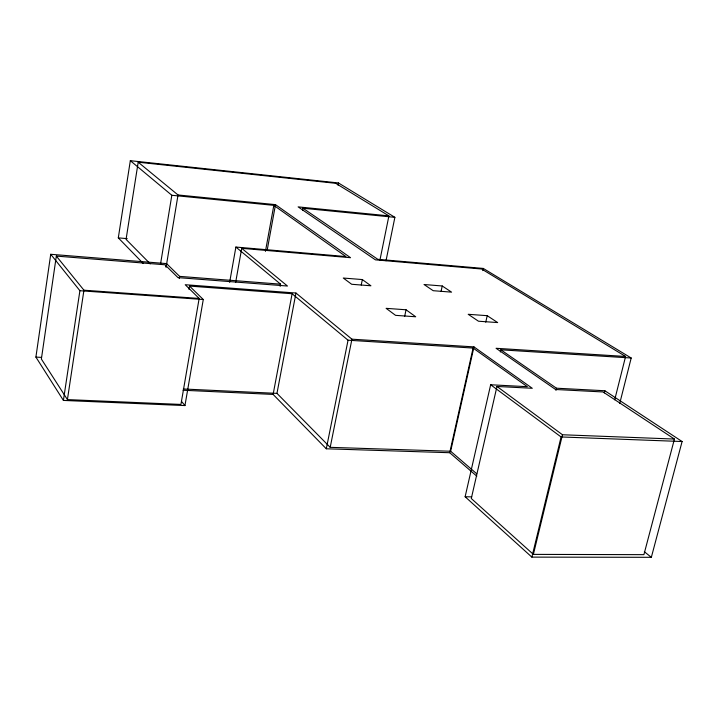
<?xml version="1.0" encoding="UTF-8"?>
<svg xmlns="http://www.w3.org/2000/svg" width="718" height="718" viewBox="0 0 718 718"><rect width="100%" height="100%" fill="white"/><g stroke="black" fill="none" stroke-linecap="round" stroke-linejoin="round"><path stroke-width="1.08" d="M188.969 289.381L189.534 286.078L203.275 299.523L184.948 405.571L63.408 400.42L35.9 357.097L50.727 254.289L166.558 263.605L179.617 276.376L280.576 284.166L280.164 286.365M235.63 282.497L241.715 248.32L287.46 286.033L177.992 277.615L164.952 264.78L56.327 256.093L41.375 359.045L67.411 399.603L180.927 404.44L199.164 298.446L185.208 284.723L295.96 293.034L351.937 339.183L473.952 346.893L532.28 388.285L496.973 386.455L471.295 498.516L533.375 554.386L643.911 554.655L674.435 439.057L603.075 391.965L555.588 389.497L496.075 348.284L625.584 356.469L614.707 399.782M63.408 400.42L79.904 290.709L50.727 254.289M67.411 399.603L83.943 290.198L56.327 256.093M143.295 263.506L118.299 237.873L130.326 160.688L338.438 182.955L394.882 217.33L386.006 260.778M379.876 260.383L388.914 215.885L335.683 183.305L138.197 162.205L126.063 239.381L150.259 263.865M160.473 264.457L171.826 195.269L130.326 160.688M166.011 266.925L166.558 263.605M166.109 267.141L178.028 194.973L138.197 162.205M179.249 278.566L179.617 276.376M229.643 282.318L235.89 247.055L345.905 256.559L273.827 205.357L171.826 195.269M265.436 251.363L273.827 205.357M267.123 250.501L275.497 204.639L178.028 194.973M302.547 210.446L302.96 208.238L394.882 217.33M476.806 476.178L449.719 452.726L326.304 448.786L273.118 394.424L292.109 293.743L189.534 286.078M476.716 473.754L450.644 451.245L330.199 447.341L276.969 393.374L295.96 293.034M338.007 185.154L338.438 182.955M326.304 448.786L348.05 340.206L292.109 293.743M361.235 285.037L362.339 279.562L343.285 278.037L351.667 284.274L370.91 285.791L362.339 279.562M330.199 447.341L351.937 339.183M404.674 316.315L406.047 309.781L386.122 308.336L395.564 315.346L415.695 316.773L406.047 309.781M441.049 291.454L442.225 285.979L424.033 284.516L433.196 290.7L451.568 292.145L442.225 285.979M482.819 270.614L483.304 268.433L377.803 259.315L302.96 208.238M449.719 452.726L473.09 348.068L348.05 340.206M450.644 451.245L473.952 346.893M485.745 322.194L487.208 315.678L468.208 314.296L478.475 321.215L497.664 322.57L487.208 315.678M500.329 351.991L500.832 349.81L556.459 388.205L604.852 390.745L682.1 441.525L651.343 557.312L531.867 557.123L465.129 496.748L490.654 384.767L527.344 386.688L473.09 348.068M555.938 390.386L556.459 388.205M531.867 557.123L561.081 436.957L490.654 384.767M533.375 554.386L562.472 434.758L496.973 386.455M604.314 392.908L604.852 390.745M619.706 403.525L631.194 358.004L483.304 268.433M465.129 496.748L471.708 496.874M562.472 434.758L674.435 439.057M561.081 436.957L682.1 441.525M183.314 388.985L276.969 393.374M183.045 390.242L273.118 394.424M35.9 357.097L41.5 357.393M500.832 349.81L631.194 358.004M83.943 290.198L199.164 298.446M79.904 290.709L203.275 299.523M241.715 248.32L350.528 257.699L275.497 204.639M118.299 237.873L127.221 238.645M388.914 215.885L298.132 206.883L375.397 259.844L481.625 269.008L625.584 356.469M644.351 551.747L651.343 557.312M235.89 247.055L280.576 284.166M181.519 401.407L184.948 405.571"/></g></svg>
